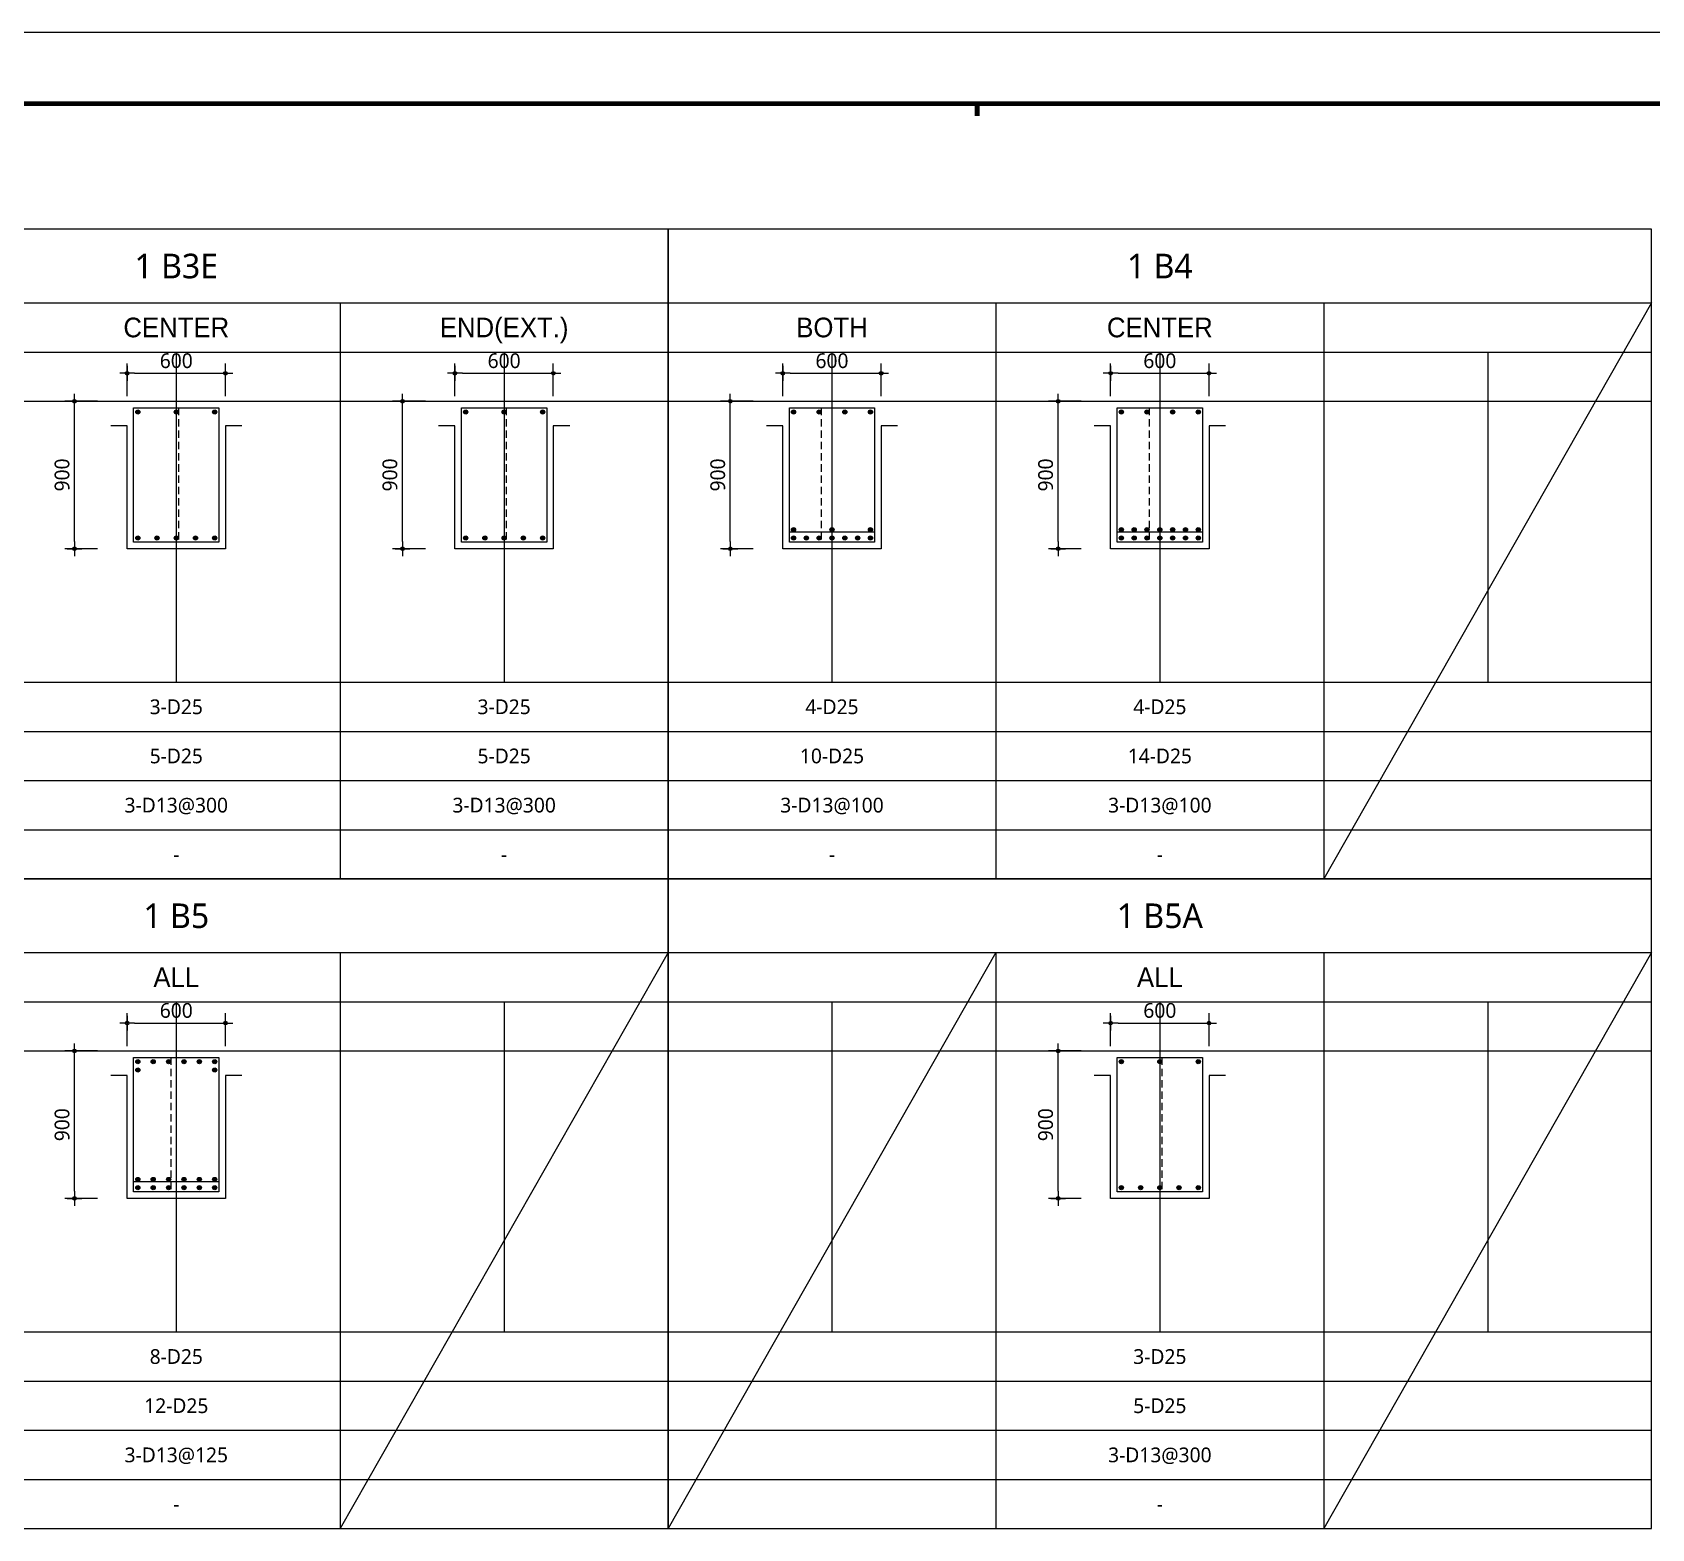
# Model space of a CAD drawing. Header units: millimetres. Extents: x 0 to 252030, y -124740 to 196020.
# Drawn here: x 56275 to 66153, y 115610 to 124740 of the extents above; entities that cross this region are included whole.
import ezdxf
from ezdxf.enums import TextEntityAlignment as Align

# ---------------------------------------------------------------- set-up
doc = ezdxf.new("R2010")
doc.units = ezdxf.units.MM
doc.header["$LTSCALE"] = 30
doc.linetypes.add('HID', pattern=[2.3, 1.5, -0.8])
doc.layers.get('DEFPOINTS').update_dxf_attribs({"color": 142})
for name, color, linetype in [('0-SEC1', 3, 'Continuous'), ('CON', 2, 'Continuous'), ('DIM', 7, 'Continuous'), ('ETC', 7, 'Continuous'), ('S-철근', 3, 'Continuous'), ('SHEET', 7, 'Continuous'), ('TXT', 3, 'Continuous'), ('XR-FORM_(도룡동)$0$Sheet', 7, 'Continuous')]:
    doc.layers.add(name, color=color, linetype=linetype)
doc.layers.add('Stirrup', color=1, linetype='Continuous', lineweight=0)
doc.layers.add('TieBar', color=7, linetype='HID', lineweight=0)
doc.styles.get("Standard").update_dxf_attribs({"font": 'malgun.ttf'})
doc.styles.add('돋움', font='Dotum.ttf')
doc.styles.add('맑은 고딕', font='malgun.ttf')
doc.dimstyles.new('30NDIM', dxfattribs={"dimscale": 50, "dimtxt": 3, "dimasz": 1.5, "dimexe": 2, "dimexo": 6, "dimgap": 1, "dimtad": 1, "dimdec": 0, "dimrnd": 0.25, "dimzin": 0, "dimdsep": 46, "dimtxsty": 'Standard', "dimblk": 'Z_DOT', "dimcen": 5, "dimclrd": 256, "dimclre": 256, "dimclrt": 3, "dimadec": 0, "dimazin": 0, "dimtm": 1e-09, "dimtfac": 1, "dimtdec": 0, "dimtix": 1, "dimtmove": 2, "dimatfit": 1, "dimldrblk": 'Z_DOT', "dimfxl": 1, "dimtolj": 1, "dimtzin": 0, "dimarcsym": 0})

# ---------------------------------------------------------------- blocks, each defined once
blk = doc.blocks.new('XR-FORM_(도룡동)$0$S')
at = {"layer": 'XR-FORM_(도룡동)$0$Sheet', "const_width": 100}
blk.add_lwpolyline([(1850, 57950), (82250, 57950), (82250, 1200), (1850, 1200)], close=True, dxfattribs=at)
at = {"layer": 'XR-FORM_(도룡동)$0$Sheet', "linetype": 'Continuous', "const_width": 100}
blk.add_lwpolyline([(38745, 57950), (38745, 57700)], dxfattribs=at)
blk = doc.blocks.new('XR-FORM_(도룡동)', base_point=(101.33, -56114.51))
at = {"layer": 'DEFPOINTS'}
blk.add_lwpolyline([(0, 0), (420, 0), (420, 297), (0, 297)], close=True, dxfattribs=at)
at = {"xscale": 0.005, "yscale": 0.005, "zscale": 0.005}
blk.add_blockref('XR-FORM_(도룡동)$0$S', (-0.25, 0), dxfattribs=at)
blk = doc.blocks.new('4등분')
at = {"layer": 'DEFPOINTS'}
for p, q in [((1000, 3214.5), (1000, 1200)), ((3000, 3214.5), (3000, 1200)), ((5000, 3214.5), (5000, 1200)), ((0, 2914.5), (6000, 2914.5))]:
    blk.add_line(p, q, dxfattribs=at)
at = {"layer": 'SHEET'}
blk.add_line((0, 3514.5), (6000, 3514.5), dxfattribs=at)
at = {"layer": 'SHEET', "color": 6}
for p, q in [((2000, 3514.5), (2000, 0)), ((4000, 3514.5), (4000, 0)), ((0, 3214.5), (6000, 3214.5)), ((0, 1200), (6000, 1200)), ((0, 900), (6000, 900)), ((0, 600), (6000, 600)), ((0, 300), (6000, 300))]:
    blk.add_line(p, q, dxfattribs=at)
at = {"layer": 'SHEET'}
blk.add_lwpolyline([(6000, 3964.5), (0, 3964.5), (0, 0), (6000, 0)], close=True, dxfattribs=at)
blk = doc.blocks.new('Z_DOT')
at = {"layer": 'DIM', "color": 0}
for p, q in [((-1, 0), (1, 0)), ((0, -1), (0, 1))]:
    blk.add_line(p, q, dxfattribs=at)
for radius in [0.25, 0.125]:
    blk.add_circle((0, 0), radius, dxfattribs=at)
blk = doc.blocks.new('*D491')
at = {"layer": 'DEFPOINTS', "color": 0, "transparency": 16777216}
for p in [(57453, 122659.7), (56853, 122339.5), (57453, 122339.5)]:
    blk.add_point(p, dxfattribs=at)
at = {"layer": 'DIM', "lineweight": -2, "transparency": 16777216}
for p, q in [((56853, 122519.5), (56853, 122719.7)), ((57453, 122519.5), (57453, 122719.7)), ((56898, 122659.7), (57408, 122659.7))]:
    blk.add_line(p, q, dxfattribs=at)
at = {"layer": 'DIM', "lineweight": -2, "transparency": 16777216, "xscale": 45, "yscale": 45, "zscale": 45, "rotation": 180}
blk.add_blockref('Z_DOT', (56853, 122659.7), dxfattribs=at)
at = {"layer": 'DIM', "lineweight": -2, "transparency": 16777216, "xscale": 45, "yscale": 45, "zscale": 45}
blk.add_blockref('Z_DOT', (57453, 122659.7), dxfattribs=at)
at = {"layer": 'DIM', "color": 3, "transparency": 16777216, "insert": (57153, 122736.1), "char_height": 90, "attachment_point": 5}
blk.add_mtext('\\A1;600', dxfattribs=at)
blk = doc.blocks.new('*D492')
at = {"layer": 'DEFPOINTS', "color": 0, "transparency": 16777216}
for p in [(56532.8, 122489.5), (56853, 122489.5), (56853, 121589.5)]:
    blk.add_point(p, dxfattribs=at)
at = {"layer": 'DIM', "lineweight": -2, "transparency": 16777216}
for p, q in [((56673, 122489.5), (56472.8, 122489.5)), ((56532.8, 121634.5), (56532.8, 122444.5)), ((56673, 121589.5), (56472.8, 121589.5))]:
    blk.add_line(p, q, dxfattribs=at)
at = {"layer": 'DIM', "lineweight": -2, "transparency": 16777216, "xscale": 45, "yscale": 45, "zscale": 45}
for p, rotation in [((56532.8, 122489.5), 90), ((56532.8, 121589.5), 270)]:
    blk.add_blockref('Z_DOT', p, dxfattribs=dict(at, rotation=rotation))
at = {"layer": 'DIM', "color": 3, "transparency": 16777216, "insert": (56456.4, 122039.5), "char_height": 90, "attachment_point": 5, "rotation": 90}
blk.add_mtext('\\A1;900', dxfattribs=at)
blk = doc.blocks.new('*D493')
at = {"layer": 'DEFPOINTS', "color": 0, "transparency": 16777216}
for p in [(59453, 122659.7), (58853, 122339.5), (59453, 122339.5)]:
    blk.add_point(p, dxfattribs=at)
at = {"layer": 'DIM', "lineweight": -2, "transparency": 16777216}
for p, q in [((58853, 122519.5), (58853, 122719.7)), ((59453, 122519.5), (59453, 122719.7)), ((58898, 122659.7), (59408, 122659.7))]:
    blk.add_line(p, q, dxfattribs=at)
at = {"layer": 'DIM', "lineweight": -2, "transparency": 16777216, "xscale": 45, "yscale": 45, "zscale": 45, "rotation": 180}
blk.add_blockref('Z_DOT', (58853, 122659.7), dxfattribs=at)
at = {"layer": 'DIM', "lineweight": -2, "transparency": 16777216, "xscale": 45, "yscale": 45, "zscale": 45}
blk.add_blockref('Z_DOT', (59453, 122659.7), dxfattribs=at)
at = {"layer": 'DIM', "color": 3, "transparency": 16777216, "insert": (59153, 122736.1), "char_height": 90, "attachment_point": 5}
blk.add_mtext('\\A1;600', dxfattribs=at)
blk = doc.blocks.new('*D494')
at = {"layer": 'DEFPOINTS', "color": 0, "transparency": 16777216}
for p in [(58532.8, 122489.5), (58853, 122489.5), (58853, 121589.5)]:
    blk.add_point(p, dxfattribs=at)
at = {"layer": 'DIM', "lineweight": -2, "transparency": 16777216}
for p, q in [((58673, 122489.5), (58472.8, 122489.5)), ((58532.8, 121634.5), (58532.8, 122444.5)), ((58673, 121589.5), (58472.8, 121589.5))]:
    blk.add_line(p, q, dxfattribs=at)
at = {"layer": 'DIM', "lineweight": -2, "transparency": 16777216, "xscale": 45, "yscale": 45, "zscale": 45}
for p, rotation in [((58532.8, 122489.5), 90), ((58532.8, 121589.5), 270)]:
    blk.add_blockref('Z_DOT', p, dxfattribs=dict(at, rotation=rotation))
at = {"layer": 'DIM', "color": 3, "transparency": 16777216, "insert": (58456.4, 122039.5), "char_height": 90, "attachment_point": 5, "rotation": 90}
blk.add_mtext('\\A1;900', dxfattribs=at)
blk = doc.blocks.new('*D495')
at = {"layer": 'DEFPOINTS', "color": 0, "transparency": 16777216}
for p in [(61453, 122659.7), (60853, 122339.5), (61453, 122339.5)]:
    blk.add_point(p, dxfattribs=at)
at = {"layer": 'DIM', "lineweight": -2, "transparency": 16777216}
for p, q in [((60853, 122519.5), (60853, 122719.7)), ((61453, 122519.5), (61453, 122719.7)), ((60898, 122659.7), (61408, 122659.7))]:
    blk.add_line(p, q, dxfattribs=at)
at = {"layer": 'DIM', "lineweight": -2, "transparency": 16777216, "xscale": 45, "yscale": 45, "zscale": 45, "rotation": 180}
blk.add_blockref('Z_DOT', (60853, 122659.7), dxfattribs=at)
at = {"layer": 'DIM', "lineweight": -2, "transparency": 16777216, "xscale": 45, "yscale": 45, "zscale": 45}
blk.add_blockref('Z_DOT', (61453, 122659.7), dxfattribs=at)
at = {"layer": 'DIM', "color": 3, "transparency": 16777216, "insert": (61153, 122736.1), "char_height": 90, "attachment_point": 5}
blk.add_mtext('\\A1;600', dxfattribs=at)
blk = doc.blocks.new('*D496')
at = {"layer": 'DEFPOINTS', "color": 0, "transparency": 16777216}
for p in [(60532.8, 122489.5), (60853, 122489.5), (60853, 121589.5)]:
    blk.add_point(p, dxfattribs=at)
at = {"layer": 'DIM', "lineweight": -2, "transparency": 16777216}
for p, q in [((60673, 122489.5), (60472.8, 122489.5)), ((60532.8, 121634.5), (60532.8, 122444.5)), ((60673, 121589.5), (60472.8, 121589.5))]:
    blk.add_line(p, q, dxfattribs=at)
at = {"layer": 'DIM', "lineweight": -2, "transparency": 16777216, "xscale": 45, "yscale": 45, "zscale": 45}
for p, rotation in [((60532.8, 122489.5), 90), ((60532.8, 121589.5), 270)]:
    blk.add_blockref('Z_DOT', p, dxfattribs=dict(at, rotation=rotation))
at = {"layer": 'DIM', "color": 3, "transparency": 16777216, "insert": (60456.4, 122039.5), "char_height": 90, "attachment_point": 5, "rotation": 90}
blk.add_mtext('\\A1;900', dxfattribs=at)
blk = doc.blocks.new('*D497')
at = {"layer": 'DEFPOINTS', "color": 0, "transparency": 16777216}
for p in [(63453, 122659.7), (62853, 122339.5), (63453, 122339.5)]:
    blk.add_point(p, dxfattribs=at)
at = {"layer": 'DIM', "lineweight": -2, "transparency": 16777216}
for p, q in [((62853, 122519.5), (62853, 122719.7)), ((63453, 122519.5), (63453, 122719.7)), ((62898, 122659.7), (63408, 122659.7))]:
    blk.add_line(p, q, dxfattribs=at)
at = {"layer": 'DIM', "lineweight": -2, "transparency": 16777216, "xscale": 45, "yscale": 45, "zscale": 45, "rotation": 180}
blk.add_blockref('Z_DOT', (62853, 122659.7), dxfattribs=at)
at = {"layer": 'DIM', "lineweight": -2, "transparency": 16777216, "xscale": 45, "yscale": 45, "zscale": 45}
blk.add_blockref('Z_DOT', (63453, 122659.7), dxfattribs=at)
at = {"layer": 'DIM', "color": 3, "transparency": 16777216, "insert": (63153, 122736.1), "char_height": 90, "attachment_point": 5}
blk.add_mtext('\\A1;600', dxfattribs=at)
blk = doc.blocks.new('*D498')
at = {"layer": 'DEFPOINTS', "color": 0, "transparency": 16777216}
for p in [(62532.8, 122489.5), (62853, 122489.5), (62853, 121589.5)]:
    blk.add_point(p, dxfattribs=at)
at = {"layer": 'DIM', "lineweight": -2, "transparency": 16777216}
for p, q in [((62673, 122489.5), (62472.8, 122489.5)), ((62532.8, 121634.5), (62532.8, 122444.5)), ((62673, 121589.5), (62472.8, 121589.5))]:
    blk.add_line(p, q, dxfattribs=at)
at = {"layer": 'DIM', "lineweight": -2, "transparency": 16777216, "xscale": 45, "yscale": 45, "zscale": 45}
for p, rotation in [((62532.8, 122489.5), 90), ((62532.8, 121589.5), 270)]:
    blk.add_blockref('Z_DOT', p, dxfattribs=dict(at, rotation=rotation))
at = {"layer": 'DIM', "color": 3, "transparency": 16777216, "insert": (62456.4, 122039.5), "char_height": 90, "attachment_point": 5, "rotation": 90}
blk.add_mtext('\\A1;900', dxfattribs=at)
blk = doc.blocks.new('*D501')
at = {"layer": 'DEFPOINTS', "color": 0, "transparency": 16777216}
for p in [(57453, 118695.2), (56853, 118375), (57453, 118375)]:
    blk.add_point(p, dxfattribs=at)
at = {"layer": 'DIM', "lineweight": -2, "transparency": 16777216}
for p, q in [((56853, 118555), (56853, 118755.2)), ((57453, 118555), (57453, 118755.2)), ((56898, 118695.2), (57408, 118695.2))]:
    blk.add_line(p, q, dxfattribs=at)
at = {"layer": 'DIM', "lineweight": -2, "transparency": 16777216, "xscale": 45, "yscale": 45, "zscale": 45, "rotation": 180}
blk.add_blockref('Z_DOT', (56853, 118695.2), dxfattribs=at)
at = {"layer": 'DIM', "lineweight": -2, "transparency": 16777216, "xscale": 45, "yscale": 45, "zscale": 45}
blk.add_blockref('Z_DOT', (57453, 118695.2), dxfattribs=at)
at = {"layer": 'DIM', "color": 3, "transparency": 16777216, "insert": (57153, 118771.6), "char_height": 90, "attachment_point": 5}
blk.add_mtext('\\A1;600', dxfattribs=at)
blk = doc.blocks.new('*D502')
at = {"layer": 'DEFPOINTS', "color": 0, "transparency": 16777216}
for p in [(56532.8, 118525), (56853, 118525), (56853, 117625)]:
    blk.add_point(p, dxfattribs=at)
at = {"layer": 'DIM', "lineweight": -2, "transparency": 16777216}
for p, q in [((56673, 118525), (56472.8, 118525)), ((56532.8, 117670), (56532.8, 118480)), ((56673, 117625), (56472.8, 117625))]:
    blk.add_line(p, q, dxfattribs=at)
at = {"layer": 'DIM', "lineweight": -2, "transparency": 16777216, "xscale": 45, "yscale": 45, "zscale": 45}
for p, rotation in [((56532.8, 118525), 90), ((56532.8, 117625), 270)]:
    blk.add_blockref('Z_DOT', p, dxfattribs=dict(at, rotation=rotation))
at = {"layer": 'DIM', "color": 3, "transparency": 16777216, "insert": (56456.4, 118075), "char_height": 90, "attachment_point": 5, "rotation": 90}
blk.add_mtext('\\A1;900', dxfattribs=at)
blk = doc.blocks.new('*D503')
at = {"layer": 'DEFPOINTS', "color": 0, "transparency": 16777216}
for p in [(63453, 118695.2), (62853, 118375), (63453, 118375)]:
    blk.add_point(p, dxfattribs=at)
at = {"layer": 'DIM', "lineweight": -2, "transparency": 16777216}
for p, q in [((62853, 118555), (62853, 118755.2)), ((63453, 118555), (63453, 118755.2)), ((62898, 118695.2), (63408, 118695.2))]:
    blk.add_line(p, q, dxfattribs=at)
at = {"layer": 'DIM', "lineweight": -2, "transparency": 16777216, "xscale": 45, "yscale": 45, "zscale": 45, "rotation": 180}
blk.add_blockref('Z_DOT', (62853, 118695.2), dxfattribs=at)
at = {"layer": 'DIM', "lineweight": -2, "transparency": 16777216, "xscale": 45, "yscale": 45, "zscale": 45}
blk.add_blockref('Z_DOT', (63453, 118695.2), dxfattribs=at)
at = {"layer": 'DIM', "color": 3, "transparency": 16777216, "insert": (63153, 118771.6), "char_height": 90, "attachment_point": 5}
blk.add_mtext('\\A1;600', dxfattribs=at)
blk = doc.blocks.new('*D504')
at = {"layer": 'DEFPOINTS', "color": 0, "transparency": 16777216}
for p in [(62532.8, 118525), (62853, 118525), (62853, 117625)]:
    blk.add_point(p, dxfattribs=at)
at = {"layer": 'DIM', "lineweight": -2, "transparency": 16777216}
for p, q in [((62673, 118525), (62472.8, 118525)), ((62532.8, 117670), (62532.8, 118480)), ((62673, 117625), (62472.8, 117625))]:
    blk.add_line(p, q, dxfattribs=at)
at = {"layer": 'DIM', "lineweight": -2, "transparency": 16777216, "xscale": 45, "yscale": 45, "zscale": 45}
for p, rotation in [((62532.8, 118525), 90), ((62532.8, 117625), 270)]:
    blk.add_blockref('Z_DOT', p, dxfattribs=dict(at, rotation=rotation))
at = {"layer": 'DIM', "color": 3, "transparency": 16777216, "insert": (62456.4, 118075), "char_height": 90, "attachment_point": 5, "rotation": 90}
blk.add_mtext('\\A1;900', dxfattribs=at)

msp = doc.modelspace()

# ---------------------------------------------------------------- hatches: boundary and pattern name
at = {"layer": 'S-철근'}
h = msp.add_hatch(color=256, dxfattribs=at)
edge = h.paths.add_edge_path()
edge.add_arc((56918.40013, 122424.09992), 12.7, 0, 180)
edge.add_arc((56918.40013, 122424.09992), 12.7, 180, 360)
h = msp.add_hatch(color=256, dxfattribs=at)
edge = h.paths.add_edge_path()
edge.add_arc((57153.00013, 122424.09992), 12.7, 0, 180)
edge.add_arc((57153.00013, 122424.09992), 12.7, 180, 360)
h = msp.add_hatch(color=256, dxfattribs=at)
edge = h.paths.add_edge_path()
edge.add_arc((57387.60013, 122424.09992), 12.7, 0, 180)
edge.add_arc((57387.60013, 122424.09992), 12.7, 180, 360)
h = msp.add_hatch(color=256, dxfattribs=at)
edge = h.paths.add_edge_path()
edge.add_arc((58918.40013, 122424.09992), 12.7, 0, 180)
edge.add_arc((58918.40013, 122424.09992), 12.7, 180, 360)
h = msp.add_hatch(color=256, dxfattribs=at)
edge = h.paths.add_edge_path()
edge.add_arc((59153.00013, 122424.09992), 12.7, 0, 180)
edge.add_arc((59153.00013, 122424.09992), 12.7, 180, 360)
h = msp.add_hatch(color=256, dxfattribs=at)
edge = h.paths.add_edge_path()
edge.add_arc((59387.60013, 122424.09992), 12.7, 0, 180)
edge.add_arc((59387.60013, 122424.09992), 12.7, 180, 360)
h = msp.add_hatch(color=256, dxfattribs=at)
edge = h.paths.add_edge_path()
edge.add_arc((60918.40013, 122424.09992), 12.7, 0, 180)
edge.add_arc((60918.40013, 122424.09992), 12.7, 180, 360)
h = msp.add_hatch(color=256, dxfattribs=at)
edge = h.paths.add_edge_path()
edge.add_arc((61074.80013, 122424.09992), 12.7, 0, 180)
edge.add_arc((61074.80013, 122424.09992), 12.7, 180, 360)
h = msp.add_hatch(color=256, dxfattribs=at)
edge = h.paths.add_edge_path()
edge.add_arc((61231.20013, 122424.09992), 12.7, 0, 180)
edge.add_arc((61231.20013, 122424.09992), 12.7, 180, 360)
h = msp.add_hatch(color=256, dxfattribs=at)
edge = h.paths.add_edge_path()
edge.add_arc((61387.60013, 122424.09992), 12.7, 0, 180)
edge.add_arc((61387.60013, 122424.09992), 12.7, 180, 360)
h = msp.add_hatch(color=256, dxfattribs=at)
edge = h.paths.add_edge_path()
edge.add_arc((62918.40013, 122424.09992), 12.7, 0, 180)
edge.add_arc((62918.40013, 122424.09992), 12.7, 180, 360)
h = msp.add_hatch(color=256, dxfattribs=at)
edge = h.paths.add_edge_path()
edge.add_arc((63074.80013, 122424.09992), 12.7, 0, 180)
edge.add_arc((63074.80013, 122424.09992), 12.7, 180, 360)
h = msp.add_hatch(color=256, dxfattribs=at)
edge = h.paths.add_edge_path()
edge.add_arc((63231.20013, 122424.09992), 12.7, 0, 180)
edge.add_arc((63231.20013, 122424.09992), 12.7, 180, 360)
h = msp.add_hatch(color=256, dxfattribs=at)
edge = h.paths.add_edge_path()
edge.add_arc((63387.60013, 122424.09992), 12.7, 0, 180)
edge.add_arc((63387.60013, 122424.09992), 12.7, 180, 360)
h = msp.add_hatch(color=256, dxfattribs=at)
edge = h.paths.add_edge_path()
edge.add_arc((60918.40013, 121705.69992), 12.7, 0, 180)
edge.add_arc((60918.40013, 121705.69992), 12.7, 180, 360)
h = msp.add_hatch(color=256, dxfattribs=at)
edge = h.paths.add_edge_path()
edge.add_arc((61153.00013, 121705.69992), 12.7, 0, 180)
edge.add_arc((61153.00013, 121705.69992), 12.7, 180, 360)
h = msp.add_hatch(color=256, dxfattribs=at)
edge = h.paths.add_edge_path()
edge.add_arc((61387.60013, 121705.69992), 12.7, 0, 180)
edge.add_arc((61387.60013, 121705.69992), 12.7, 180, 360)
h = msp.add_hatch(color=256, dxfattribs=at)
edge = h.paths.add_edge_path()
edge.add_arc((62918.40013, 121705.69992), 12.7, 0, 180)
edge.add_arc((62918.40013, 121705.69992), 12.7, 180, 360)
h = msp.add_hatch(color=256, dxfattribs=at)
edge = h.paths.add_edge_path()
edge.add_arc((62996.60013, 121705.69992), 12.7, 0, 180)
edge.add_arc((62996.60013, 121705.69992), 12.7, 180, 360)
h = msp.add_hatch(color=256, dxfattribs=at)
edge = h.paths.add_edge_path()
edge.add_arc((63074.80013, 121705.69992), 12.7, 0, 180)
edge.add_arc((63074.80013, 121705.69992), 12.7, 180, 360)
h = msp.add_hatch(color=256, dxfattribs=at)
edge = h.paths.add_edge_path()
edge.add_arc((63153.00013, 121705.69992), 12.7, 0, 180)
edge.add_arc((63153.00013, 121705.69992), 12.7, 180, 360)
h = msp.add_hatch(color=256, dxfattribs=at)
edge = h.paths.add_edge_path()
edge.add_arc((63231.20013, 121705.69992), 12.7, 0, 180)
edge.add_arc((63231.20013, 121705.69992), 12.7, 180, 360)
h = msp.add_hatch(color=256, dxfattribs=at)
edge = h.paths.add_edge_path()
edge.add_arc((63309.40013, 121705.69992), 12.7, 0, 180)
edge.add_arc((63309.40013, 121705.69992), 12.7, 180, 360)
h = msp.add_hatch(color=256, dxfattribs=at)
edge = h.paths.add_edge_path()
edge.add_arc((63387.60013, 121705.69992), 12.7, 0, 180)
edge.add_arc((63387.60013, 121705.69992), 12.7, 180, 360)
h = msp.add_hatch(color=256, dxfattribs=at)
edge = h.paths.add_edge_path()
edge.add_arc((56918.40013, 121654.89992), 12.7, 0, 180)
edge.add_arc((56918.40013, 121654.89992), 12.7, 180, 360)
h = msp.add_hatch(color=256, dxfattribs=at)
edge = h.paths.add_edge_path()
edge.add_arc((57035.70013, 121654.89992), 12.7, 0, 180)
edge.add_arc((57035.70013, 121654.89992), 12.7, 180, 360)
h = msp.add_hatch(color=256, dxfattribs=at)
edge = h.paths.add_edge_path()
edge.add_arc((57153.00013, 121654.89992), 12.7, 0, 180)
edge.add_arc((57153.00013, 121654.89992), 12.7, 180, 360)
h = msp.add_hatch(color=256, dxfattribs=at)
edge = h.paths.add_edge_path()
edge.add_arc((57270.30013, 121654.89992), 12.7, 0, 180)
edge.add_arc((57270.30013, 121654.89992), 12.7, 180, 360)
h = msp.add_hatch(color=256, dxfattribs=at)
edge = h.paths.add_edge_path()
edge.add_arc((57387.60013, 121654.89992), 12.7, 0, 180)
edge.add_arc((57387.60013, 121654.89992), 12.7, 180, 360)
h = msp.add_hatch(color=256, dxfattribs=at)
edge = h.paths.add_edge_path()
edge.add_arc((58918.40013, 121654.89992), 12.7, 0, 180)
edge.add_arc((58918.40013, 121654.89992), 12.7, 180, 360)
h = msp.add_hatch(color=256, dxfattribs=at)
edge = h.paths.add_edge_path()
edge.add_arc((59035.70013, 121654.89992), 12.7, 0, 180)
edge.add_arc((59035.70013, 121654.89992), 12.7, 180, 360)
h = msp.add_hatch(color=256, dxfattribs=at)
edge = h.paths.add_edge_path()
edge.add_arc((59153.00013, 121654.89992), 12.7, 0, 180)
edge.add_arc((59153.00013, 121654.89992), 12.7, 180, 360)
h = msp.add_hatch(color=256, dxfattribs=at)
edge = h.paths.add_edge_path()
edge.add_arc((59270.30013, 121654.89992), 12.7, 0, 180)
edge.add_arc((59270.30013, 121654.89992), 12.7, 180, 360)
h = msp.add_hatch(color=256, dxfattribs=at)
edge = h.paths.add_edge_path()
edge.add_arc((59387.60013, 121654.89992), 12.7, 0, 180)
edge.add_arc((59387.60013, 121654.89992), 12.7, 180, 360)
h = msp.add_hatch(color=256, dxfattribs=at)
edge = h.paths.add_edge_path()
edge.add_arc((60918.40013, 121654.89992), 12.7, 0, 180)
edge.add_arc((60918.40013, 121654.89992), 12.7, 180, 360)
h = msp.add_hatch(color=256, dxfattribs=at)
edge = h.paths.add_edge_path()
edge.add_arc((60996.60013, 121654.89992), 12.7, 0, 180)
edge.add_arc((60996.60013, 121654.89992), 12.7, 180, 360)
h = msp.add_hatch(color=256, dxfattribs=at)
edge = h.paths.add_edge_path()
edge.add_arc((61074.80013, 121654.89992), 12.7, 0, 180)
edge.add_arc((61074.80013, 121654.89992), 12.7, 180, 360)
h = msp.add_hatch(color=256, dxfattribs=at)
edge = h.paths.add_edge_path()
edge.add_arc((61153.00013, 121654.89992), 12.7, 0, 180)
edge.add_arc((61153.00013, 121654.89992), 12.7, 180, 360)
h = msp.add_hatch(color=256, dxfattribs=at)
edge = h.paths.add_edge_path()
edge.add_arc((61231.20013, 121654.89992), 12.7, 0, 180)
edge.add_arc((61231.20013, 121654.89992), 12.7, 180, 360)
h = msp.add_hatch(color=256, dxfattribs=at)
edge = h.paths.add_edge_path()
edge.add_arc((61309.40013, 121654.89992), 12.7, 0, 180)
edge.add_arc((61309.40013, 121654.89992), 12.7, 180, 360)
h = msp.add_hatch(color=256, dxfattribs=at)
edge = h.paths.add_edge_path()
edge.add_arc((61387.60013, 121654.89992), 12.7, 0, 180)
edge.add_arc((61387.60013, 121654.89992), 12.7, 180, 360)
h = msp.add_hatch(color=256, dxfattribs=at)
edge = h.paths.add_edge_path()
edge.add_arc((62918.40013, 121654.89992), 12.7, 0, 180)
edge.add_arc((62918.40013, 121654.89992), 12.7, 180, 360)
h = msp.add_hatch(color=256, dxfattribs=at)
edge = h.paths.add_edge_path()
edge.add_arc((62996.60013, 121654.89992), 12.7, 0, 180)
edge.add_arc((62996.60013, 121654.89992), 12.7, 180, 360)
h = msp.add_hatch(color=256, dxfattribs=at)
edge = h.paths.add_edge_path()
edge.add_arc((63074.80013, 121654.89992), 12.7, 0, 180)
edge.add_arc((63074.80013, 121654.89992), 12.7, 180, 360)
h = msp.add_hatch(color=256, dxfattribs=at)
edge = h.paths.add_edge_path()
edge.add_arc((63153.00013, 121654.89992), 12.7, 0, 180)
edge.add_arc((63153.00013, 121654.89992), 12.7, 180, 360)
h = msp.add_hatch(color=256, dxfattribs=at)
edge = h.paths.add_edge_path()
edge.add_arc((63231.20013, 121654.89992), 12.7, 0, 180)
edge.add_arc((63231.20013, 121654.89992), 12.7, 180, 360)
h = msp.add_hatch(color=256, dxfattribs=at)
edge = h.paths.add_edge_path()
edge.add_arc((63309.40013, 121654.89992), 12.7, 0, 180)
edge.add_arc((63309.40013, 121654.89992), 12.7, 180, 360)
h = msp.add_hatch(color=256, dxfattribs=at)
edge = h.paths.add_edge_path()
edge.add_arc((63387.60013, 121654.89992), 12.7, 0, 180)
edge.add_arc((63387.60013, 121654.89992), 12.7, 180, 360)
h = msp.add_hatch(color=256, dxfattribs=at)
edge = h.paths.add_edge_path()
edge.add_arc((56918.40013, 118459.59992), 12.7, 0, 180)
edge.add_arc((56918.40013, 118459.59992), 12.7, 180, 360)
h = msp.add_hatch(color=256, dxfattribs=at)
edge = h.paths.add_edge_path()
edge.add_arc((57012.24013, 118459.59992), 12.7, 0, 180)
edge.add_arc((57012.24013, 118459.59992), 12.7, 180, 360)
h = msp.add_hatch(color=256, dxfattribs=at)
edge = h.paths.add_edge_path()
edge.add_arc((57106.08013, 118459.59992), 12.7, 0, 180)
edge.add_arc((57106.08013, 118459.59992), 12.7, 180, 360)
h = msp.add_hatch(color=256, dxfattribs=at)
edge = h.paths.add_edge_path()
edge.add_arc((57199.92013, 118459.59992), 12.7, 0, 180)
edge.add_arc((57199.92013, 118459.59992), 12.7, 180, 360)
h = msp.add_hatch(color=256, dxfattribs=at)
edge = h.paths.add_edge_path()
edge.add_arc((57293.76013, 118459.59992), 12.7, 0, 180)
edge.add_arc((57293.76013, 118459.59992), 12.7, 180, 360)
h = msp.add_hatch(color=256, dxfattribs=at)
edge = h.paths.add_edge_path()
edge.add_arc((57387.60013, 118459.59992), 12.7, 0, 180)
edge.add_arc((57387.60013, 118459.59992), 12.7, 180, 360)
h = msp.add_hatch(color=256, dxfattribs=at)
edge = h.paths.add_edge_path()
edge.add_arc((62918.40013, 118459.59992), 12.7, 0, 180)
edge.add_arc((62918.40013, 118459.59992), 12.7, 180, 360)
h = msp.add_hatch(color=256, dxfattribs=at)
edge = h.paths.add_edge_path()
edge.add_arc((63153.00013, 118459.59992), 12.7, 0, 180)
edge.add_arc((63153.00013, 118459.59992), 12.7, 180, 360)
h = msp.add_hatch(color=256, dxfattribs=at)
edge = h.paths.add_edge_path()
edge.add_arc((63387.60013, 118459.59992), 12.7, 0, 180)
edge.add_arc((63387.60013, 118459.59992), 12.7, 180, 360)
h = msp.add_hatch(color=256, dxfattribs=at)
edge = h.paths.add_edge_path()
edge.add_arc((56918.40013, 118408.79992), 12.7, 0, 180)
edge.add_arc((56918.40013, 118408.79992), 12.7, 180, 360)
h = msp.add_hatch(color=256, dxfattribs=at)
edge = h.paths.add_edge_path()
edge.add_arc((57387.60013, 118408.79992), 12.7, 0, 180)
edge.add_arc((57387.60013, 118408.79992), 12.7, 180, 360)
h = msp.add_hatch(color=256, dxfattribs=at)
edge = h.paths.add_edge_path()
edge.add_arc((56918.40013, 117741.19992), 12.7, 0, 180)
edge.add_arc((56918.40013, 117741.19992), 12.7, 180, 360)
h = msp.add_hatch(color=256, dxfattribs=at)
edge = h.paths.add_edge_path()
edge.add_arc((57012.24013, 117741.19992), 12.7, 0, 180)
edge.add_arc((57012.24013, 117741.19992), 12.7, 180, 360)
h = msp.add_hatch(color=256, dxfattribs=at)
edge = h.paths.add_edge_path()
edge.add_arc((57106.08013, 117741.19992), 12.7, 0, 180)
edge.add_arc((57106.08013, 117741.19992), 12.7, 180, 360)
h = msp.add_hatch(color=256, dxfattribs=at)
edge = h.paths.add_edge_path()
edge.add_arc((57199.92013, 117741.19992), 12.7, 0, 180)
edge.add_arc((57199.92013, 117741.19992), 12.7, 180, 360)
h = msp.add_hatch(color=256, dxfattribs=at)
edge = h.paths.add_edge_path()
edge.add_arc((57293.76013, 117741.19992), 12.7, 0, 180)
edge.add_arc((57293.76013, 117741.19992), 12.7, 180, 360)
h = msp.add_hatch(color=256, dxfattribs=at)
edge = h.paths.add_edge_path()
edge.add_arc((57387.60013, 117741.19992), 12.7, 0, 180)
edge.add_arc((57387.60013, 117741.19992), 12.7, 180, 360)
h = msp.add_hatch(color=256, dxfattribs=at)
edge = h.paths.add_edge_path()
edge.add_arc((56918.40013, 117690.39992), 12.7, 0, 180)
edge.add_arc((56918.40013, 117690.39992), 12.7, 180, 360)
h = msp.add_hatch(color=256, dxfattribs=at)
edge = h.paths.add_edge_path()
edge.add_arc((57012.24013, 117690.39992), 12.7, 0, 180)
edge.add_arc((57012.24013, 117690.39992), 12.7, 180, 360)
h = msp.add_hatch(color=256, dxfattribs=at)
edge = h.paths.add_edge_path()
edge.add_arc((57106.08013, 117690.39992), 12.7, 0, 180)
edge.add_arc((57106.08013, 117690.39992), 12.7, 180, 360)
h = msp.add_hatch(color=256, dxfattribs=at)
edge = h.paths.add_edge_path()
edge.add_arc((57199.92013, 117690.39992), 12.7, 0, 180)
edge.add_arc((57199.92013, 117690.39992), 12.7, 180, 360)
h = msp.add_hatch(color=256, dxfattribs=at)
edge = h.paths.add_edge_path()
edge.add_arc((57293.76013, 117690.39992), 12.7, 0, 180)
edge.add_arc((57293.76013, 117690.39992), 12.7, 180, 360)
h = msp.add_hatch(color=256, dxfattribs=at)
edge = h.paths.add_edge_path()
edge.add_arc((57387.60013, 117690.39992), 12.7, 0, 180)
edge.add_arc((57387.60013, 117690.39992), 12.7, 180, 360)
h = msp.add_hatch(color=256, dxfattribs=at)
edge = h.paths.add_edge_path()
edge.add_arc((62918.40013, 117690.39992), 12.7, 0, 180)
edge.add_arc((62918.40013, 117690.39992), 12.7, 180, 360)
h = msp.add_hatch(color=256, dxfattribs=at)
edge = h.paths.add_edge_path()
edge.add_arc((63035.70013, 117690.39992), 12.7, 0, 180)
edge.add_arc((63035.70013, 117690.39992), 12.7, 180, 360)
h = msp.add_hatch(color=256, dxfattribs=at)
edge = h.paths.add_edge_path()
edge.add_arc((63153.00013, 117690.39992), 12.7, 0, 180)
edge.add_arc((63153.00013, 117690.39992), 12.7, 180, 360)
h = msp.add_hatch(color=256, dxfattribs=at)
edge = h.paths.add_edge_path()
edge.add_arc((63270.30013, 117690.39992), 12.7, 0, 180)
edge.add_arc((63270.30013, 117690.39992), 12.7, 180, 360)
h = msp.add_hatch(color=256, dxfattribs=at)
edge = h.paths.add_edge_path()
edge.add_arc((63387.60013, 117690.39992), 12.7, 0, 180)
edge.add_arc((63387.60013, 117690.39992), 12.7, 180, 360)

# ---------------------------------------------------------------- linework, layer by layer
at = {"layer": 'CON', "color": 8}
for p, q in [((56753.00013, 122489.49992), (57553.00013, 122489.49992)), ((58753.00013, 122489.49992), (59553.00013, 122489.49992)), ((60753.00013, 122489.49992), (61553.00013, 122489.49992)), ((62753.00013, 122489.49992), (63553.00013, 122489.49992)), ((56753.00013, 118524.99992), (57553.00013, 118524.99992)), ((62753.00013, 118524.99992), (63553.00013, 118524.99992))]:
    msp.add_line(p, q, dxfattribs=at)
for points in [[(57553.00013, 122339.49992), (57453.00013, 122339.49992), (57453.00013, 121589.49992), (56853.00013, 121589.49992), (56853.00013, 122339.49992), (56753.00013, 122339.49992)], [(59553.00013, 122339.49992), (59453.00013, 122339.49992), (59453.00013, 121589.49992), (58853.00013, 121589.49992), (58853.00013, 122339.49992), (58753.00013, 122339.49992)], [(61553.00013, 122339.49992), (61453.00013, 122339.49992), (61453.00013, 121589.49992), (60853.00013, 121589.49992), (60853.00013, 122339.49992), (60753.00013, 122339.49992)], [(63553.00013, 122339.49992), (63453.00013, 122339.49992), (63453.00013, 121589.49992), (62853.00013, 121589.49992), (62853.00013, 122339.49992), (62753.00013, 122339.49992)], [(57553.00013, 118374.99992), (57453.00013, 118374.99992), (57453.00013, 117624.99992), (56853.00013, 117624.99992), (56853.00013, 118374.99992), (56753.00013, 118374.99992)], [(63553.00013, 118374.99992), (63453.00013, 118374.99992), (63453.00013, 117624.99992), (62853.00013, 117624.99992), (62853.00013, 118374.99992), (62753.00013, 118374.99992)]]:
    msp.add_lwpolyline(points, dxfattribs=at)
at = {"layer": 'ETC', "color": 8}
for p, q in [((60893.00013, 121692.99992), (61413.00013, 121692.99992)), ((62893.00013, 121692.99992), (63413.00013, 121692.99992)), ((56893.00013, 117728.49992), (57413.00013, 117728.49992))]:
    msp.add_line(p, q, dxfattribs=at)
at = {"layer": 'S-철근'}
msp.add_lwpolyline([(62893.00013, 117664.99992), (62893.00013, 118484.99992), (63413.00013, 118484.99992), (63413.00013, 117664.99992), (62893.00013, 117664.99992)], dxfattribs=at)
for centre in [(56918.40013, 122424.09992), (57153.00013, 122424.09992), (57387.60013, 122424.09992), (58918.40013, 122424.09992), (59153.00013, 122424.09992), (59387.60013, 122424.09992), (60918.40013, 122424.09992), (61074.80013, 122424.09992), (61231.20013, 122424.09992), (61387.60013, 122424.09992), (62918.40013, 122424.09992), (63074.80013, 122424.09992), (63231.20013, 122424.09992), (63387.60013, 122424.09992), (60918.40013, 121705.69992), (61153.00013, 121705.69992), (61387.60013, 121705.69992), (62918.40013, 121705.69992), (62996.60013, 121705.69992), (63074.80013, 121705.69992), (63153.00013, 121705.69992), (63231.20013, 121705.69992), (63309.40013, 121705.69992), (63387.60013, 121705.69992), (56918.40013, 121654.89992), (57035.70013, 121654.89992), (57153.00013, 121654.89992), (57270.30013, 121654.89992), (57387.60013, 121654.89992), (58918.40013, 121654.89992), (59035.70013, 121654.89992), (59153.00013, 121654.89992), (59270.30013, 121654.89992), (59387.60013, 121654.89992), (60918.40013, 121654.89992), (60996.60013, 121654.89992), (61074.80013, 121654.89992), (61153.00013, 121654.89992), (61231.20013, 121654.89992), (61309.40013, 121654.89992), (61387.60013, 121654.89992), (62918.40013, 121654.89992), (62996.60013, 121654.89992), (63074.80013, 121654.89992), (63153.00013, 121654.89992), (63231.20013, 121654.89992), (63309.40013, 121654.89992), (63387.60013, 121654.89992), (56918.40013, 118459.59992), (57012.24013, 118459.59992), (57106.08013, 118459.59992), (57199.92013, 118459.59992), (57293.76013, 118459.59992), (57387.60013, 118459.59992), (62918.40013, 118459.59992), (63153.00013, 118459.59992), (63387.60013, 118459.59992), (56918.40013, 118408.79992), (57387.60013, 118408.79992), (56918.40013, 117741.19992), (57012.24013, 117741.19992), (57106.08013, 117741.19992), (57199.92013, 117741.19992), (57293.76013, 117741.19992), (57387.60013, 117741.19992), (56918.40013, 117690.39992), (57012.24013, 117690.39992), (57106.08013, 117690.39992), (57199.92013, 117690.39992), (57293.76013, 117690.39992), (57387.60013, 117690.39992), (62918.40013, 117690.39992), (63035.70013, 117690.39992), (63153.00013, 117690.39992), (63270.30013, 117690.39992), (63387.60013, 117690.39992)]:
    msp.add_circle(centre, 12.7, dxfattribs=at)
at = {"layer": 'SHEET'}
for p, q in [((66153.00013, 123089.49992), (64153.00013, 119574.99992)), ((60153.00013, 119124.99992), (58153.00013, 115610.49992)), ((62153.00013, 119124.99992), (60153.00013, 115610.49992)), ((66153.00013, 119124.99992), (64153.00013, 115610.49992))]:
    msp.add_line(p, q, dxfattribs=at)
at = {"layer": 'Stirrup', "color": 3}
for points in [[(56893.00013, 121629.49992), (56893.00013, 122449.49992), (57413.00013, 122449.49992), (57413.00013, 121629.49992), (56893.00013, 121629.49992)], [(58893.00013, 121629.49992), (58893.00013, 122449.49992), (59413.00013, 122449.49992), (59413.00013, 121629.49992), (58893.00013, 121629.49992)], [(60893.00013, 121629.49992), (60893.00013, 122449.49992), (61413.00013, 122449.49992), (61413.00013, 121629.49992), (60893.00013, 121629.49992)], [(62893.00013, 121629.49992), (62893.00013, 122449.49992), (63413.00013, 122449.49992), (63413.00013, 121629.49992), (62893.00013, 121629.49992)], [(56893.00013, 117664.99992), (56893.00013, 118484.99992), (57413.00013, 118484.99992), (57413.00013, 117664.99992), (56893.00013, 117664.99992)]]:
    msp.add_lwpolyline(points, dxfattribs=at)
at = {"layer": 'TieBar'}
for p, q in [((57165.70013, 122449.49992), (57165.70013, 121629.49992)), ((59165.70013, 122449.49992), (59165.70013, 121629.49992)), ((61087.50013, 122449.49992), (61087.50013, 121629.49992)), ((63087.50013, 122449.49992), (63087.50013, 121629.49992)), ((57118.78013, 118484.99992), (57118.78013, 117664.99992)), ((63165.70013, 118484.99992), (63165.70013, 117664.99992))]:
    msp.add_line(p, q, dxfattribs=at)

# ---------------------------------------------------------------- block references
for p in [(54153.00013, 119574.99992), (60153.00013, 119574.99992), (54153.00013, 115610.49992), (60153.00013, 115610.49992)]:
    msp.add_blockref('4등분', p)
at = {"layer": '0-SEC1', "xscale": 60, "yscale": 60, "zscale": 60}
msp.add_blockref('XR-FORM_(도룡동)', (56510.02429, -3259950.57868), dxfattribs=at)

# ---------------------------------------------------------------- texts
at = {"layer": 'TXT', "color": 2, "style": '맑은 고딕'}
for s, p in [('1 B3E', (57153.00013, 123314.49992)), ('1 B4', (63153.00013, 123314.49992)), ('1 B5', (57153.00013, 119349.99992)), ('1 B5A', (63153.00013, 119349.99992))]:
    msp.add_text(s, height=150, dxfattribs=at).set_placement(p, align=Align.MIDDLE_CENTER)
at = {"layer": 'TXT'}
for s, height, style, p in [('CENTER', 120, '돋움', (57153.00013, 122939.49992)), ('END(EXT.)', 120, '돋움', (59153.00013, 122939.49992)), ('BOTH', 120, '돋움', (61153.00013, 122939.49992)), ('CENTER', 120, '돋움', (63153.00013, 122939.49992)), ('3-D25', 90, '맑은 고딕', (57153.00013, 120624.99992)), ('3-D25', 90, '맑은 고딕', (59153.00013, 120624.99992)), ('4-D25', 90, '맑은 고딕', (61153.00013, 120624.99992)), ('4-D25', 90, '맑은 고딕', (63153.00013, 120624.99992)), ('5-D25', 90, '맑은 고딕', (57153.00013, 120324.99992)), ('5-D25', 90, '맑은 고딕', (59153.00013, 120324.99992)), ('10-D25', 90, '맑은 고딕', (61153.00013, 120324.99992)), ('14-D25', 90, '맑은 고딕', (63153.00013, 120324.99992)), ('3-D13@300', 90, '맑은 고딕', (57153.00013, 120024.99992)), ('3-D13@300', 90, '맑은 고딕', (59153.00013, 120024.99992)), ('3-D13@100', 90, '맑은 고딕', (61153.00013, 120024.99992)), ('3-D13@100', 90, '맑은 고딕', (63153.00013, 120024.99992)), ('-', 90, '맑은 고딕', (57153.00013, 119724.99992)), ('-', 90, '맑은 고딕', (59153.00013, 119724.99992)), ('-', 90, '맑은 고딕', (61153.00013, 119724.99992)), ('-', 90, '맑은 고딕', (63153.00013, 119724.99992)), ('ALL', 120, '돋움', (57153.00013, 118974.99992)), ('ALL', 120, '돋움', (63153.00013, 118974.99992)), ('8-D25', 90, '맑은 고딕', (57153.00013, 116660.49992)), ('3-D25', 90, '맑은 고딕', (63153.00013, 116660.49992)), ('12-D25', 90, '맑은 고딕', (57153.00013, 116360.49992)), ('5-D25', 90, '맑은 고딕', (63153.00013, 116360.49992)), ('3-D13@125', 90, '맑은 고딕', (57153.00013, 116060.49992)), ('3-D13@300', 90, '맑은 고딕', (63153.00013, 116060.49992)), ('-', 90, '맑은 고딕', (57153.00013, 115760.49992)), ('-', 90, '맑은 고딕', (63153.00013, 115760.49992))]:
    msp.add_text(s, height=height, dxfattribs=dict(at, style=style)).set_placement(p, align=Align.MIDDLE_CENTER)

# ---------------------------------------------------------------- dimensions: what is measured, and where the dimension line sits
at = {"layer": 'DIM'}
for base, p1, p2, picture, middle in [((57453.00013, 122659.65148), (56853.00013, 122339.49992), (57453.00013, 122339.49992), '*D491', (57153.00013, 122736.14945)), ((59453.00013, 122659.65148), (58853.00013, 122339.49992), (59453.00013, 122339.49992), '*D493', (59153.00013, 122736.14945)), ((61453.00013, 122659.65148), (60853.00013, 122339.49992), (61453.00013, 122339.49992), '*D495', (61153.00013, 122736.14945)), ((63453.00013, 122659.65148), (62853.00013, 122339.49992), (63453.00013, 122339.49992), '*D497', (63153.00013, 122736.14945)), ((57453.00013, 118695.15148), (56853.00013, 118374.99992), (57453.00013, 118374.99992), '*D501', (57153.00013, 118771.64945)), ((63453.00013, 118695.15148), (62853.00013, 118374.99992), (63453.00013, 118374.99992), '*D503', (63153.00013, 118771.64945))]:
    dim = msp.add_linear_dim(base=base, p1=p1, p2=p2, dimstyle='30NDIM', override={"dimscale": 30, "dimtxsty": 'Standard'}, dxfattribs=at)
    dim.commit()
    dim.dimension.update_dxf_attribs({"geometry": picture, "text_midpoint": middle})
for base, p1, p2, picture, middle in [((56532.84857, 122489.49992), (56853.00013, 121589.49992), (56853.00013, 122489.49992), '*D492', (56456.3506, 122039.49992)), ((58532.84857, 122489.49992), (58853.00013, 121589.49992), (58853.00013, 122489.49992), '*D494', (58456.3506, 122039.49992)), ((60532.84857, 122489.49992), (60853.00013, 121589.49992), (60853.00013, 122489.49992), '*D496', (60456.3506, 122039.49992)), ((62532.84857, 122489.49992), (62853.00013, 121589.49992), (62853.00013, 122489.49992), '*D498', (62456.3506, 122039.49992)), ((56532.84857, 118524.99992), (56853.00013, 117624.99992), (56853.00013, 118524.99992), '*D502', (56456.3506, 118074.99992)), ((62532.84857, 118524.99992), (62853.00013, 117624.99992), (62853.00013, 118524.99992), '*D504', (62456.3506, 118074.99992))]:
    dim = msp.add_linear_dim(base=base, p1=p1, p2=p2, angle=90, dimstyle='30NDIM', override={"dimscale": 30, "dimtxsty": 'Standard'}, dxfattribs=at)
    dim.commit()
    dim.dimension.update_dxf_attribs({"geometry": picture, "text_midpoint": middle})

doc.saveas('drawing.dxf')
